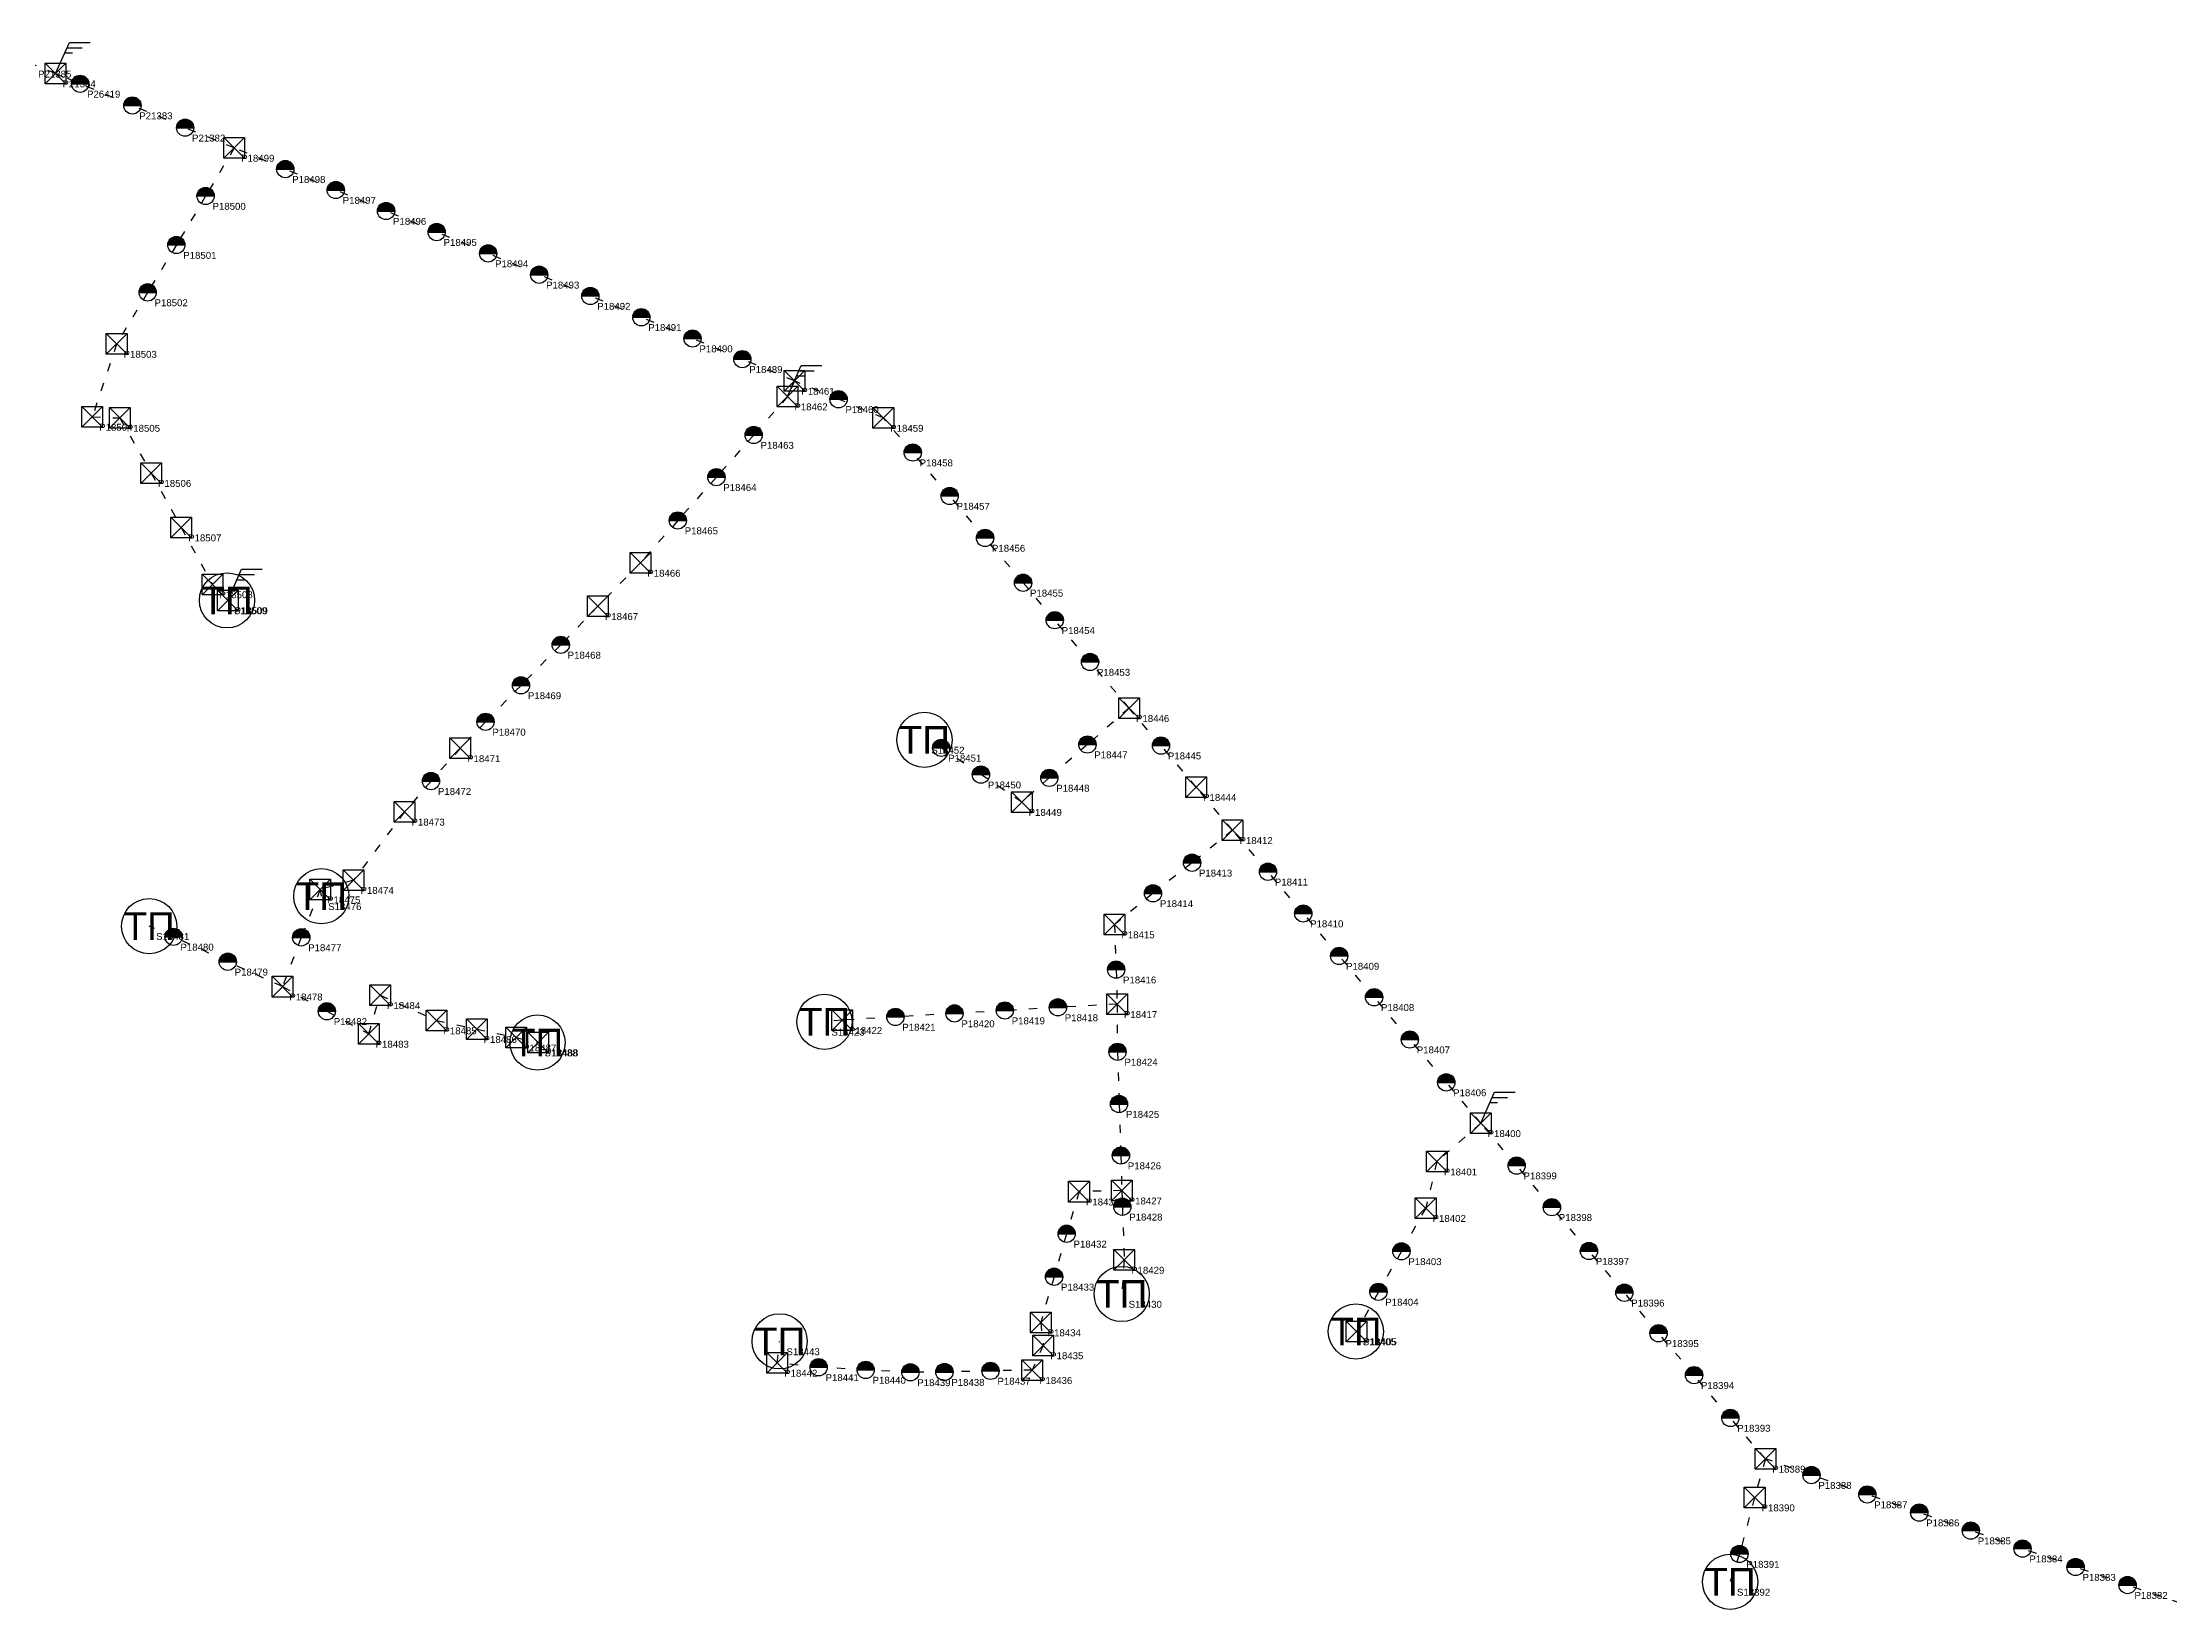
# Model space of a CAD drawing. Header units: metres. Extents: x 293745 to 312667, y 4834037 to 4842503.
# Drawn here: x 304835 to 307917, y 4834375 to 4836645 of the extents above; entities that cross this region are included whole.
import ezdxf
from ezdxf.enums import TextEntityAlignment as Align

# ---------------------------------------------------------------- set-up
doc = ezdxf.new("R2010")
doc.units = ezdxf.units.M
doc.header["$MEASUREMENT"] = 0
doc.linetypes.add('ACAD_ISO03W100', pattern=[30, 12, -18])
for name, color, linetype, lineweight in [('1_4', 7, 'Continuous', 25), ('21_2', 200, 'ACAD_ISO03W100', 25), ('28_2', 7, 'Continuous', 25), ('28_3', 7, 'Continuous', 25), ('57_2', 7, 'Continuous', 30), ('8_1', 140, 'Continuous', 25)]:
    doc.layers.add(name, color=color, linetype=linetype, lineweight=lineweight)
doc.styles.get("Standard").update_dxf_attribs({"font": 'arial.ttf', "height": 2})

# ---------------------------------------------------------------- blocks, each defined once
blk = doc.blocks.new('SECTIONALIZER-8_1')
at = {"layer": '8_1'}
for points in [[(0, 0), (2, 4.5)], [(1.67, 3.75), (3.86, 3.75)], [(2, 4.5), (5, 4.5)], [(1.33, 3), (2.43, 3)]]:
    blk.add_lwpolyline(points, dxfattribs=at)
blk = doc.blocks.new('TP-1_4')
at = {"layer": '1_4'}
blk.add_circle((0, 0), 4, dxfattribs=at)
at = {"layer": '1_4', "insert": (0, 0), "char_height": 4, "attachment_point": 5}
blk.add_mtext_dynamic_manual_height_columns('ТП', width=5.0652, gutter_width=75, heights=[0], dxfattribs=at)
at = {"layer": '1_4'}
blk.add_attdef('FIELD_ID', (4.98, 0.01), '', height=4, dxfattribs=at)
blk = doc.blocks.new('PYLON-MV-28_3')
at = {"layer": '28_3'}
blk.add_lwpolyline([(-1.5, 1.5), (1.5, 1.5), (1.5, -1.5), (-1.5, -1.5)], close=True, dxfattribs=at)
for points in [[(-1.5, 1.5), (1.5, -1.5)], [(-1.5, -1.5), (1.5, 1.5)]]:
    blk.add_lwpolyline(points, dxfattribs=at)
blk.add_attdef('FIELD_ID', (2.57, 0), '', height=2, dxfattribs=at)
blk = doc.blocks.new('PYLON-MV-28_2')
at = {"layer": '28_2'}
blk.add_hatch(color=256, dxfattribs=at).paths.add_polyline_path([(-1.25, 0), (1.25, 0, 1)])
blk.add_line((-1.25, 0), (1.25, 0), dxfattribs=at)
blk.add_circle((0, 0), 1.25, dxfattribs=at)
blk.add_attdef('FIELD_ID', (2.57, 0), '', height=2, dxfattribs=at)

msp = doc.modelspace()

# ---------------------------------------------------------------- linework, layer by layer
at = {"layer": '21_2'}
for points in [[(304853.7, 4836600.1), (304818.4, 4836614.4)], [(304853.7, 4836600.1), (304889.3, 4836585.3)], [(305112.6, 4836492.4), (305041.4, 4836521.7), (304965, 4836553.9), (304853.7, 4836600.1)], [(305112.6, 4836492.4), (305071.1, 4836422.8), (305028.7, 4836351.8), (304987.1, 4836283.1), (304942.2, 4836208.4), (304906.9, 4836102.7), (304946.9, 4836101.2), (304992.1, 4836021.4), (305035.8, 4835942.4), (305081.1, 4835860.1), (305103.1, 4835836.9)], [(305924.3, 4836154.8), (305848.8, 4836186.4), (305776.6, 4836216.3), (305702.4, 4836247.1), (305628.5, 4836277.9), (305554.4, 4836308.7), (305480.5, 4836339.6), (305405.9, 4836370.5), (305332.6, 4836401), (305259.7, 4836431.4), (305186.5, 4836461.7), (305112.6, 4836492.4)], [(305914.2, 4836132.2), (305865.2, 4836076.5), (305811.2, 4836015.4), (305755.3, 4835952.7), (305701.1, 4835891.2), (305639.6, 4835828.5), (305585.7, 4835772.5), (305528.1, 4835713.8), (305476.7, 4835661), (305440, 4835622.6), (305397.7, 4835575.1), (305359.4, 4835530.7), (305285.5, 4835431.7), (305237.1, 4835418)], [(305924.3, 4836154.8), (305914.2, 4836132.2)], [(306409.2, 4835680.8), (306352.6, 4835747.7), (306301.5, 4835808.2), (306255.6, 4835862.4), (306200.5, 4835927.4), (306149.2, 4835988.2), (306095.7, 4836051.1), (306053.1, 4836101.2), (305988.2, 4836128.3), (305924.3, 4836154.8)], [(306409.2, 4835680.8), (306348.8, 4835628.1), (306293.6, 4835579.8), (306253.6, 4835544.7), (306194.5, 4835584.5), (306136.9, 4835623.3), (306112.6, 4835634.8)], [(306559.2, 4835504), (306506.4, 4835566.4), (306455.4, 4835626.6), (306409.2, 4835680.8)], [(306559.2, 4835504), (306500.4, 4835456.8), (306443.8, 4835412.5), (306388, 4835367.4), (306390.4, 4835302), (306391.7, 4835251.9)], [(306918.7, 4835079.4), (306868.7, 4835138.6), (306816, 4835200.7), (306764.2, 4835262), (306713.5, 4835321.8), (306661.5, 4835383.3), (306610.4, 4835443.8), (306559.2, 4835504)], [(305237.1, 4835418), (305209.7, 4835348.7), (305182.4, 4835277.3)], [(305237.1, 4835418), (305238.7, 4835408.3)], [(305182.4, 4835277.3), (305103.2, 4835313.4), (305024.6, 4835349.5), (304989.3, 4835365)], [(305182.4, 4835277.3), (305246.8, 4835241.7), (305307.4, 4835208.9), (305323.9, 4835264.8), (305405.7, 4835228.3), (305463.9, 4835215.8), (305521.1, 4835203.5), (305553, 4835196.3)], [(306391.7, 4835251.9), (306306, 4835247.3), (306229.1, 4835242.8), (306156.2, 4835238.5), (306070.6, 4835233.5), (305993.3, 4835228.8), (305967.8, 4835226.4)], [(306391.7, 4835251.9), (306392.4, 4835182.9), (306394.6, 4835107.3), (306397.3, 4835032.7), (306398.6, 4834981.8)], [(306918.7, 4835079.4), (306855.2, 4835023.8), (306838.9, 4834956.5), (306803.8, 4834893.9), (306770.4, 4834835.2), (306738.8, 4834777.8)], [(307331.1, 4834593.3), (307280.4, 4834652.5), (307227.8, 4834714.5), (307176.4, 4834775.2), (307126.8, 4834833.9), (307075.5, 4834894.3), (307021.8, 4834957.8), (306970.7, 4835018.1), (306918.7, 4835079.4)], [(306398.6, 4834981.8), (306336.6, 4834980.3), (306318.7, 4834919.3), (306300.5, 4834857), (306281.2, 4834790.8), (306284.8, 4834757.6), (306268.7, 4834721.7), (306208.4, 4834720.7), (306141.6, 4834719), (306092.3, 4834718.6), (306027.5, 4834722.1), (305959.4, 4834725.9), (305899.4, 4834732.2), (305902.8, 4834763.4)], [(306398.6, 4834981.8), (306399.4, 4834958.5), (306402.1, 4834881.4), (306398.5, 4834832.1)], [(307331.1, 4834593.3), (307315.6, 4834537.2), (307293.5, 4834455.4), (307280, 4834415)], [(307932.4, 4834384), (307855.9, 4834410.4), (307780.6, 4834436.5), (307703.7, 4834463.2), (307628.8, 4834489.3), (307554.1, 4834515.4), (307478.8, 4834541.6), (307397.9, 4834569.7), (307331.1, 4834593.3)]]:
    msp.add_lwpolyline(points, dxfattribs=at)

# ---------------------------------------------------------------- block references
at = {"layer": '1_4', "xscale": 10, "yscale": 10}
for p in [(305102.1, 4835836.9), (306112.6, 4835634.8), (305238.7, 4835408.3), (304989.3, 4835365), (305967.8, 4835226.4), (305552, 4835196.3), (306398.5, 4834832.1), (305902.8, 4834763.4), (306737.8, 4834777.8), (307280, 4834415)]:
    msp.add_blockref('TP-1_4', p, dxfattribs=at)
at = {"layer": '28_2', "xscale": 10, "yscale": 10}
for p in [(304889.3, 4836585.3), (304965, 4836553.9), (305041.4, 4836521.7), (305186.5, 4836461.7), (305259.7, 4836431.4), (305071.1, 4836422.8), (305332.6, 4836401), (305405.9, 4836370.5), (305028.7, 4836351.8), (305480.5, 4836339.6), (305554.4, 4836308.7), (304987.1, 4836283.1), (305628.5, 4836277.9), (305702.4, 4836247.1), (305776.6, 4836216.3), (305848.8, 4836186.4), (305988.2, 4836128.3), (305865.2, 4836076.5), (306095.7, 4836051.1), (305811.2, 4836015.4), (306149.2, 4835988.2), (305755.3, 4835952.7), (306200.5, 4835927.4), (306255.6, 4835862.4), (306301.5, 4835808.2), (305585.7, 4835772.5), (306352.6, 4835747.7), (305528.1, 4835713.8), (305476.7, 4835661), (306136.9, 4835623.3), (306348.8, 4835628.1), (306455.4, 4835626.6), (305397.7, 4835575.1), (306194.5, 4835584.5), (306293.6, 4835579.8), (306500.4, 4835456.8), (306610.4, 4835443.8), (306443.8, 4835412.5), (306661.5, 4835383.3), (305024.6, 4835349.5), (305209.7, 4835348.7), (306713.5, 4835321.8), (305103.2, 4835313.4), (306390.4, 4835302), (306764.2, 4835262), (305246.8, 4835241.7), (306070.6, 4835233.5), (306156.2, 4835238.5), (306229.1, 4835242.8), (306306, 4835247.3), (306816, 4835200.7), (306392.4, 4835182.9), (306868.7, 4835138.6), (306394.6, 4835107.3), (306397.3, 4835032.7), (306970.7, 4835018.1), (306399.4, 4834958.5), (307021.8, 4834957.8), (306318.7, 4834919.3), (306803.8, 4834893.9), (307075.5, 4834894.3), (306300.5, 4834857), (306770.4, 4834835.2), (307126.8, 4834833.9), (307176.4, 4834775.2), (305959.4, 4834725.9), (306027.5, 4834722.1), (306092.3, 4834718.6), (306141.6, 4834719), (306208.4, 4834720.7), (307227.8, 4834714.5), (307280.4, 4834652.5), (307397.9, 4834569.7), (307478.8, 4834541.6), (307554.1, 4834515.4), (307628.8, 4834489.3), (307293.5, 4834455.4), (307703.7, 4834463.2), (307780.6, 4834436.5), (307855.9, 4834410.4)]:
    msp.add_blockref('PYLON-MV-28_2', p, dxfattribs=at)
at = {"layer": '28_3', "xscale": 10, "yscale": 10}
for p in [(304853.7, 4836600.1), (305112.6, 4836492.4), (304942.2, 4836208.4), (305924.3, 4836154.8), (305914.2, 4836132.2), (304906.9, 4836102.7), (304946.9, 4836101.2), (306053.1, 4836101.2), (304992.1, 4836021.4), (305035.8, 4835942.4), (305701.1, 4835891.2), (305081.1, 4835860.1), (305103.1, 4835836.9), (305639.6, 4835828.5), (306409.2, 4835680.8), (305440, 4835622.6), (306506.4, 4835566.4), (305359.4, 4835530.7), (306253.6, 4835544.7), (306559.2, 4835504), (305237.1, 4835418), (305285.5, 4835431.7), (306388, 4835367.4), (305182.4, 4835277.3), (305323.9, 4835264.8), (306391.7, 4835251.9), (305405.7, 4835228.3), (305993.3, 4835228.8), (305307.4, 4835208.9), (305463.9, 4835215.8), (305521.1, 4835203.5), (305553, 4835196.3), (306918.7, 4835079.4), (306855.2, 4835023.8), (306336.6, 4834980.3), (306398.6, 4834981.8), (306838.9, 4834956.5), (306402.1, 4834881.4), (306281.2, 4834790.8), (306284.8, 4834757.6), (306738.8, 4834777.8), (305899.4, 4834732.2), (306268.7, 4834721.7), (307331.1, 4834593.3), (307315.6, 4834537.2)]:
    msp.add_blockref('PYLON-MV-28_3', p, dxfattribs=at)
at = {"layer": '8_1', "xscale": 10, "yscale": 10}
for p in [(304853.7, 4836600.1), (305914.2, 4836132.2), (305103.1, 4835836.9), (306918.7, 4835079.4)]:
    msp.add_blockref('SECTIONALIZER-8_1', p, dxfattribs=at)

# ---------------------------------------------------------------- texts
at = {"layer": '57_2'}
for s, p in [('P21385', (304828.4, 4836604.4)), ('P21384', (304863.7, 4836590.1)), ('P26419', (304899.3, 4836575.3)), ('P21383', (304975, 4836543.9)), ('P21382', (305051.4, 4836511.7)), ('P18499', (305122.6, 4836482.4)), ('P18498', (305196.5, 4836451.7)), ('P18500', (305081.1, 4836412.8)), ('P18497', (305269.7, 4836421.4)), ('P18496', (305342.6, 4836391)), ('P18495', (305415.9, 4836360.5)), ('P18501', (305038.7, 4836341.8)), ('P18494', (305490.5, 4836329.6)), ('P18493', (305564.4, 4836298.7)), ('P18502', (304997.1, 4836273.1)), ('P18492', (305638.5, 4836267.9)), ('P18491', (305712.4, 4836237.1)), ('P18503', (304952.2, 4836198.4)), ('P18490', (305786.6, 4836206.3)), ('P18489', (305858.8, 4836176.4)), ('P18461', (305934.3, 4836144.8)), ('P18462', (305924.2, 4836122.2)), ('P18460', (305998.2, 4836118.3)), ('P18504', (304916.9, 4836092.7)), ('P18505', (304956.9, 4836091.2)), ('P18463', (305875.2, 4836066.5)), ('P18459', (306063.1, 4836091.2)), ('P18458', (306105.7, 4836041.1)), ('P18506', (305002.1, 4836011.4)), ('P18464', (305821.2, 4836005.4)), ('P18457', (306159.2, 4835978.2)), ('P18465', (305765.3, 4835942.7)), ('P18507', (305045.8, 4835932.4)), ('P18456', (306210.5, 4835917.4)), ('P18466', (305711.1, 4835881.2)), ('P18508', (305091.1, 4835850.1)), ('P18455', (306265.6, 4835852.4)), ('S18509', (305112.1, 4835826.9)), ('P18509', (305113.1, 4835826.9)), ('P18467', (305649.6, 4835818.5)), ('P18454', (306311.5, 4835798.2)), ('P18468', (305595.7, 4835762.5)), ('P18453', (306362.6, 4835737.7)), ('P18469', (305538.1, 4835703.8)), ('P18446', (306419.2, 4835670.8)), ('P18470', (305486.7, 4835651)), ('P18471', (305450, 4835612.6)), ('S18452', (306122.6, 4835624.8)), ('P18451', (306146.9, 4835613.3)), ('P18447', (306358.8, 4835618.1)), ('P18445', (306465.4, 4835616.6)), ('P18450', (306204.5, 4835574.5)), ('P18472', (305407.7, 4835565.1)), ('P18448', (306303.6, 4835569.8)), ('P18444', (306516.4, 4835556.4)), ('P18473', (305369.4, 4835520.7)), ('P18449', (306263.6, 4835534.7)), ('P18412', (306569.2, 4835494)), ('P18474', (305295.5, 4835421.7)), ('P18413', (306510.4, 4835446.8)), ('P18411', (306620.4, 4835433.8)), ('P18475', (305247.1, 4835408)), ('S18476', (305248.7, 4835398.3)), ('P18414', (306453.8, 4835402.5)), ('P18415', (306398, 4835357.4)), ('P18410', (306671.5, 4835373.3)), ('S18481', (304999.3, 4835355)), ('P18480', (305034.6, 4835339.5)), ('P18477', (305219.7, 4835338.7)), ('P18479', (305113.2, 4835303.4)), ('P18409', (306723.5, 4835311.8)), ('P18478', (305192.4, 4835267.3)), ('P18416', (306400.4, 4835292)), ('P18484', (305333.9, 4835254.8)), ('P18418', (306316, 4835237.3)), ('P18417', (306401.7, 4835241.9)), ('P18408', (306774.2, 4835252)), ('P18482', (305256.8, 4835231.7)), ('P18485', (305415.7, 4835218.3)), ('P18486', (305473.9, 4835205.8)), ('S18423', (305977.8, 4835216.4)), ('P18422', (306003.3, 4835218.8)), ('P18421', (306080.6, 4835223.5)), ('P18420', (306166.2, 4835228.5)), ('P18419', (306239.1, 4835232.8)), ('P18483', (305317.4, 4835198.9)), ('P18487', (305531.1, 4835193.5)), ('S18488', (305562, 4835186.3)), ('P18488', (305563, 4835186.3)), ('P18424', (306402.4, 4835172.9)), ('P18407', (306826, 4835190.7)), ('P18406', (306878.7, 4835128.6)), ('P18425', (306404.6, 4835097.3)), ('P18400', (306928.7, 4835069.4)), ('P18426', (306407.3, 4835022.7)), ('P18401', (306865.2, 4835013.8)), ('P18399', (306980.7, 4835008.1)), ('P18431', (306346.6, 4834970.3)), ('P18427', (306408.6, 4834971.8)), ('P18428', (306409.4, 4834948.5)), ('P18402', (306848.9, 4834946.5)), ('P18398', (307031.8, 4834947.8)), ('P18432', (306328.7, 4834909.3)), ('P18429', (306412.1, 4834871.4)), ('P18403', (306813.8, 4834883.9)), ('P18397', (307085.5, 4834884.3)), ('P18433', (306310.5, 4834847)), ('S18430', (306408.5, 4834822.1)), ('P18404', (306780.4, 4834825.2)), ('P18396', (307136.8, 4834823.9)), ('P18434', (306291.2, 4834780.8)), ('S18443', (305912.8, 4834753.4)), ('P18435', (306294.8, 4834747.6)), ('S18405', (306747.8, 4834767.8)), ('P18405', (306748.8, 4834767.8)), ('P18395', (307186.4, 4834765.2)), ('P18442', (305909.4, 4834722.2)), ('P18441', (305969.4, 4834715.9)), ('P18440', (306037.5, 4834712.1)), ('P18437', (306218.4, 4834710.7)), ('P18436', (306278.7, 4834711.7)), ('P18439', (306102.3, 4834708.6)), ('P18438', (306151.6, 4834709)), ('P18394', (307237.8, 4834704.5)), ('P18393', (307290.4, 4834642.5)), ('P18389', (307341.1, 4834583.3)), ('P18388', (307407.9, 4834559.7)), ('P18390', (307325.6, 4834527.2)), ('P18387', (307488.8, 4834531.6)), ('P18386', (307564.1, 4834505.4)), ('P18385', (307638.8, 4834479.3)), ('P18391', (307303.5, 4834445.4)), ('P18384', (307713.7, 4834453.2)), ('S18392', (307290, 4834405)), ('P18383', (307790.6, 4834426.5)), ('P18382', (307865.9, 4834400.4))]:
    msp.add_text(s, height=10, dxfattribs=at).set_placement(p, align=Align.TOP_LEFT)

doc.saveas('drawing.dxf')
